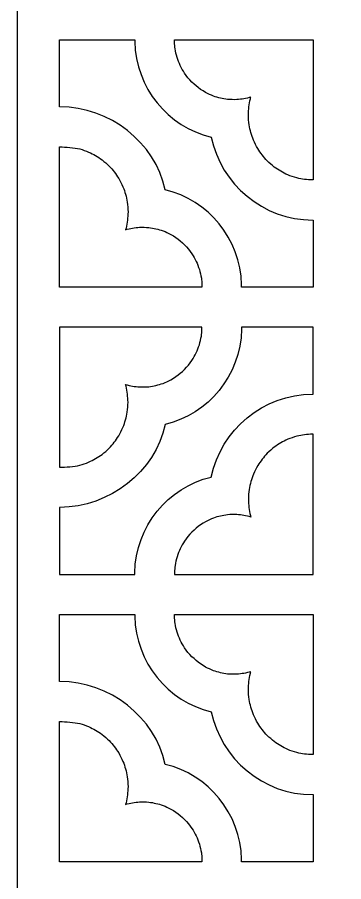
# Model space of a CAD drawing. Header units: centimetres. Extents: x -27 to -22.6, y -9 to 9.
# Drawn here: x -26.999 to -25.429, y 0.584 to 4.736 of the extents above; entities that cross this region are included whole.
import ezdxf

# ---------------------------------------------------------------- set-up
doc = ezdxf.new("R2010")
doc.units = ezdxf.units.CM
doc.header["$MEASUREMENT"] = 0
doc.layers.add('layer 1', color=7, linetype='Continuous')

msp = doc.modelspace()

# ---------------------------------------------------------------- linework, layer by layer
at = {"layer": 'layer 1', "color": 250, "lineweight": 30}
for points, knots in [([(-26.99914, 9.00078), (-26.99914, 9.00078), (-22.57268, 9.00078), (-22.57268, 9.00078), (-22.57268, 9.00078), (-22.57268, 9.00078), (-22.57268, -9.00021), (-22.57268, -9.00021), (-22.57268, -9.00021), (-22.57268, -9.00021), (-26.99914, -9.00021), (-26.99914, -9.00021), (-26.99914, -9.00021), (-26.99914, -9.00021), (-26.99914, 9.00078), (-26.99914, 9.00078)], [0, 0, 0, 0, 0.2, 0.2, 0.2, 0.2, 0.4, 0.4, 0.4, 0.4, 0.6, 0.6, 0.6, 0.6, 1, 1, 1, 1]), ([(-25.92025, 3.43991), (-25.92025, 3.43991), (-25.57639, 3.43991), (-25.57639, 3.43991), (-25.57639, 3.43991), (-25.57639, 3.43991), (-25.57639, 3.76186), (-25.57639, 3.76186), (-25.57639, 3.76186), (-25.57758, 3.76186), (-25.57837, 3.76186), (-25.5785, 3.76186), (-25.5785, 3.76186), (-25.81745, 3.76186), (-26.01811, 3.93295), (-26.0668, 4.16012), (-26.0668, 4.16012), (-26.27417, 4.20938), (-26.43001, 4.39642), (-26.43392, 4.61979), (-26.43392, 4.61979), (-26.43394, 4.62088), (-26.43396, 4.62408), (-26.43397, 4.62762), (-26.43397, 4.62762), (-26.43397, 4.62762), (-26.79655, 4.62762), (-26.79655, 4.62762), (-26.79655, 4.62762), (-26.79655, 4.62762), (-26.79655, 4.30563), (-26.79655, 4.30563), (-26.79655, 4.30563), (-26.79548, 4.30563), (-26.79466, 4.30563), (-26.79445, 4.30563), (-26.79445, 4.30563), (-26.5555, 4.30563), (-26.3361, 4.13455), (-26.28742, 3.90737), (-26.28742, 3.90737), (-26.08091, 3.85832), (-25.92551, 3.67264), (-25.92035, 3.45052), (-25.92035, 3.45052), (-25.92031, 3.44874), (-25.92028, 3.44432), (-25.92025, 3.43991)], [0, 0, 0, 0, 0.0769231, 0.0769231, 0.0769231, 0.0769231, 0.1538462, 0.1538462, 0.1538462, 0.1538462, 0.2307692, 0.2307692, 0.2307692, 0.2307692, 0.3076923, 0.3076923, 0.3076923, 0.3076923, 0.3846154, 0.3846154, 0.3846154, 0.3846154, 0.4615385, 0.4615385, 0.4615385, 0.4615385, 0.5384615, 0.5384615, 0.5384615, 0.5384615, 0.6153846, 0.6153846, 0.6153846, 0.6153846, 0.6923077, 0.6923077, 0.6923077, 0.6923077, 0.7692308, 0.7692308, 0.7692308, 0.7692308, 0.8461538, 0.8461538, 0.8461538, 0.8461538, 1, 1, 1, 1]), ([(-26.24316, 4.62762), (-26.24313, 4.62306), (-26.24307, 4.61863), (-26.24301, 4.61693), (-26.24301, 4.61693), (-26.24262, 4.60629), (-26.24173, 4.5956), (-26.24032, 4.5845), (-26.24032, 4.5845), (-26.2378, 4.57028), (-26.23473, 4.55686), (-26.23081, 4.54297), (-26.23081, 4.54297), (-26.22158, 4.51547), (-26.21039, 4.49206), (-26.19487, 4.46762), (-26.19487, 4.46762), (-26.19487, 4.46762), (-26.17833, 4.44529), (-26.17833, 4.44529), (-26.17833, 4.44529), (-26.1531, 4.41587), (-26.12703, 4.39408), (-26.09365, 4.37464), (-26.09365, 4.37464), (-26.08116, 4.36816), (-26.06893, 4.36256), (-26.05587, 4.35734), (-26.05587, 4.35734), (-26.0329, 4.34945), (-26.01146, 4.34448), (-25.9874, 4.34137), (-25.9874, 4.34137), (-25.97254, 4.34022), (-25.95836, 4.33987), (-25.94346, 4.34025), (-25.94346, 4.34025), (-25.91979, 4.34208), (-25.89854, 4.3458), (-25.8758, 4.35222), (-25.8758, 4.35222), (-25.87655, 4.34973), (-25.87728, 4.34723), (-25.87799, 4.3447), (-25.87799, 4.3447), (-25.88404, 4.31829), (-25.88703, 4.29396), (-25.88772, 4.26686), (-25.88772, 4.26686), (-25.88731, 4.25071), (-25.88617, 4.23536), (-25.88415, 4.21932), (-25.88415, 4.21932), (-25.87953, 4.19335), (-25.87307, 4.1703), (-25.86346, 4.14575), (-25.86346, 4.14575), (-25.85719, 4.13176), (-25.85056, 4.1187), (-25.84297, 4.10539), (-25.84297, 4.10539), (-25.8291, 4.08356), (-25.81459, 4.0649), (-25.79687, 4.04613), (-25.79687, 4.04613), (-25.7859, 4.03555), (-25.77492, 4.02593), (-25.763, 4.01646), (-25.763, 4.01646), (-25.74206, 4.00139), (-25.72173, 3.98954), (-25.69831, 3.97882), (-25.69831, 3.97882), (-25.68407, 3.97312), (-25.67022, 3.96837), (-25.6555, 3.96413), (-25.6555, 3.96413), (-25.62938, 3.95801), (-25.6053, 3.95499), (-25.5785, 3.9543), (-25.5785, 3.9543), (-25.57837, 3.9543), (-25.57759, 3.95431), (-25.57639, 3.95431), (-25.57639, 3.95431), (-25.57639, 3.95431), (-25.57639, 4.62762), (-25.57639, 4.62762), (-25.57639, 4.62762), (-25.57639, 4.62762), (-26.24316, 4.62762), (-26.24316, 4.62762)], [0, 0, 0, 0, 0.0416667, 0.0416667, 0.0416667, 0.0416667, 0.0833333, 0.0833333, 0.0833333, 0.0833333, 0.125, 0.125, 0.125, 0.125, 0.1666667, 0.1666667, 0.1666667, 0.1666667, 0.2083333, 0.2083333, 0.2083333, 0.2083333, 0.25, 0.25, 0.25, 0.25, 0.2916667, 0.2916667, 0.2916667, 0.2916667, 0.3333333, 0.3333333, 0.3333333, 0.3333333, 0.375, 0.375, 0.375, 0.375, 0.4166667, 0.4166667, 0.4166667, 0.4166667, 0.4583333, 0.4583333, 0.4583333, 0.4583333, 0.5, 0.5, 0.5, 0.5, 0.5416667, 0.5416667, 0.5416667, 0.5416667, 0.5833333, 0.5833333, 0.5833333, 0.5833333, 0.625, 0.625, 0.625, 0.625, 0.6666667, 0.6666667, 0.6666667, 0.6666667, 0.7083333, 0.7083333, 0.7083333, 0.7083333, 0.75, 0.75, 0.75, 0.75, 0.7916667, 0.7916667, 0.7916667, 0.7916667, 0.8333333, 0.8333333, 0.8333333, 0.8333333, 0.875, 0.875, 0.875, 0.875, 0.9166667, 0.9166667, 0.9166667, 0.9166667, 1, 1, 1, 1]), ([(-26.79655, 3.43991), (-26.79655, 3.43991), (-26.11106, 3.43991), (-26.11106, 3.43991), (-26.11106, 3.43991), (-26.11112, 3.44519), (-26.1112, 3.45078), (-26.11131, 3.45322), (-26.11131, 3.45322), (-26.11175, 3.46299), (-26.1126, 3.47282), (-26.11389, 3.48299), (-26.11389, 3.48299), (-26.11641, 3.49721), (-26.11948, 3.51063), (-26.1234, 3.52453), (-26.1234, 3.52453), (-26.13263, 3.55202), (-26.14382, 3.57543), (-26.15934, 3.59987), (-26.15934, 3.59987), (-26.15934, 3.59987), (-26.17588, 3.6222), (-26.17588, 3.6222), (-26.17588, 3.6222), (-26.20111, 3.65162), (-26.22718, 3.67341), (-26.26056, 3.69285), (-26.26056, 3.69285), (-26.27305, 3.69933), (-26.28528, 3.70493), (-26.29834, 3.71015), (-26.29834, 3.71015), (-26.32131, 3.71804), (-26.34275, 3.72301), (-26.36681, 3.72612), (-26.36681, 3.72612), (-26.38167, 3.72727), (-26.39585, 3.72762), (-26.41075, 3.72724), (-26.41075, 3.72724), (-26.43442, 3.72541), (-26.45567, 3.72169), (-26.47841, 3.71527), (-26.47841, 3.71527), (-26.47767, 3.71776), (-26.47693, 3.72026), (-26.47622, 3.72279), (-26.47622, 3.72279), (-26.47017, 3.7492), (-26.46718, 3.77353), (-26.4665, 3.80063), (-26.4665, 3.80063), (-26.4669, 3.81678), (-26.46804, 3.83213), (-26.47007, 3.84817), (-26.47007, 3.84817), (-26.47468, 3.87415), (-26.48114, 3.89719), (-26.49075, 3.92174), (-26.49075, 3.92174), (-26.49702, 3.93573), (-26.50366, 3.9488), (-26.51124, 3.9621), (-26.51124, 3.9621), (-26.52511, 3.98393), (-26.53963, 4.00259), (-26.55734, 4.02136), (-26.55734, 4.02136), (-26.56831, 4.03194), (-26.57929, 4.04156), (-26.59121, 4.05103), (-26.59121, 4.05103), (-26.61215, 4.06611), (-26.63248, 4.07795), (-26.6559, 4.08868), (-26.6559, 4.08868), (-26.67014, 4.09437), (-26.68399, 4.09912), (-26.69871, 4.10336), (-26.69871, 4.10336), (-26.72484, 4.10948), (-26.76765, 4.1125), (-26.79445, 4.11319), (-26.79445, 4.11319), (-26.79466, 4.11318), (-26.79548, 4.11318), (-26.79655, 4.11317), (-26.79655, 4.11317), (-26.79655, 4.11317), (-26.79655, 3.43991), (-26.79655, 3.43991)], [0, 0, 0, 0, 0.0416667, 0.0416667, 0.0416667, 0.0416667, 0.0833333, 0.0833333, 0.0833333, 0.0833333, 0.125, 0.125, 0.125, 0.125, 0.1666667, 0.1666667, 0.1666667, 0.1666667, 0.2083333, 0.2083333, 0.2083333, 0.2083333, 0.25, 0.25, 0.25, 0.25, 0.2916667, 0.2916667, 0.2916667, 0.2916667, 0.3333333, 0.3333333, 0.3333333, 0.3333333, 0.375, 0.375, 0.375, 0.375, 0.4166667, 0.4166667, 0.4166667, 0.4166667, 0.4583333, 0.4583333, 0.4583333, 0.4583333, 0.5, 0.5, 0.5, 0.5, 0.5416667, 0.5416667, 0.5416667, 0.5416667, 0.5833333, 0.5833333, 0.5833333, 0.5833333, 0.625, 0.625, 0.625, 0.625, 0.6666667, 0.6666667, 0.6666667, 0.6666667, 0.7083333, 0.7083333, 0.7083333, 0.7083333, 0.75, 0.75, 0.75, 0.75, 0.7916667, 0.7916667, 0.7916667, 0.7916667, 0.8333333, 0.8333333, 0.8333333, 0.8333333, 0.875, 0.875, 0.875, 0.875, 0.9166667, 0.9166667, 0.9166667, 0.9166667, 1, 1, 1, 1]), ([(-26.79655, 3.24753), (-26.79655, 3.24753), (-26.11106, 3.24753), (-26.11106, 3.24753), (-26.11106, 3.24753), (-26.11112, 3.24225), (-26.1112, 3.23666), (-26.11131, 3.23422), (-26.11131, 3.23422), (-26.11175, 3.22446), (-26.1126, 3.21463), (-26.11389, 3.20445), (-26.11389, 3.20445), (-26.11641, 3.19023), (-26.11948, 3.17682), (-26.1234, 3.16292), (-26.1234, 3.16292), (-26.13263, 3.13542), (-26.14382, 3.11201), (-26.15934, 3.08758), (-26.15934, 3.08758), (-26.15934, 3.08758), (-26.17588, 3.06525), (-26.17588, 3.06525), (-26.17588, 3.06525), (-26.20111, 3.03582), (-26.22718, 3.01404), (-26.26056, 2.9946), (-26.26056, 2.9946), (-26.27305, 2.98811), (-26.28528, 2.98251), (-26.29834, 2.97729), (-26.29834, 2.97729), (-26.32131, 2.96941), (-26.34275, 2.96443), (-26.36681, 2.96132), (-26.36681, 2.96132), (-26.38167, 2.96018), (-26.39585, 2.95982), (-26.41075, 2.96021), (-26.41075, 2.96021), (-26.43442, 2.96204), (-26.45567, 2.96576), (-26.47841, 2.97217), (-26.47841, 2.97217), (-26.47767, 2.96969), (-26.47693, 2.96718), (-26.47622, 2.96465), (-26.47622, 2.96465), (-26.47017, 2.93825), (-26.46718, 2.91392), (-26.4665, 2.88681), (-26.4665, 2.88681), (-26.4669, 2.87066), (-26.46804, 2.85531), (-26.47007, 2.83928), (-26.47007, 2.83928), (-26.47468, 2.8133), (-26.48114, 2.79025), (-26.49075, 2.7657), (-26.49075, 2.7657), (-26.49702, 2.75172), (-26.50366, 2.73865), (-26.51124, 2.72534), (-26.51124, 2.72534), (-26.52511, 2.70351), (-26.53963, 2.68486), (-26.55734, 2.66608), (-26.55734, 2.66608), (-26.56831, 2.65551), (-26.57929, 2.64589), (-26.59121, 2.63641), (-26.59121, 2.63641), (-26.61215, 2.62134), (-26.63248, 2.6095), (-26.6559, 2.59877), (-26.6559, 2.59877), (-26.67014, 2.59308), (-26.68399, 2.58833), (-26.69871, 2.58409), (-26.69871, 2.58409), (-26.72484, 2.57797), (-26.76765, 2.57495), (-26.79445, 2.57426), (-26.79445, 2.57426), (-26.79466, 2.57426), (-26.79548, 2.57427), (-26.79655, 2.57427), (-26.79655, 2.57427), (-26.79655, 2.57427), (-26.79655, 3.24753), (-26.79655, 3.24753)], [0, 0, 0, 0, 0.0416667, 0.0416667, 0.0416667, 0.0416667, 0.0833333, 0.0833333, 0.0833333, 0.0833333, 0.125, 0.125, 0.125, 0.125, 0.1666667, 0.1666667, 0.1666667, 0.1666667, 0.2083333, 0.2083333, 0.2083333, 0.2083333, 0.25, 0.25, 0.25, 0.25, 0.2916667, 0.2916667, 0.2916667, 0.2916667, 0.3333333, 0.3333333, 0.3333333, 0.3333333, 0.375, 0.375, 0.375, 0.375, 0.4166667, 0.4166667, 0.4166667, 0.4166667, 0.4583333, 0.4583333, 0.4583333, 0.4583333, 0.5, 0.5, 0.5, 0.5, 0.5416667, 0.5416667, 0.5416667, 0.5416667, 0.5833333, 0.5833333, 0.5833333, 0.5833333, 0.625, 0.625, 0.625, 0.625, 0.6666667, 0.6666667, 0.6666667, 0.6666667, 0.7083333, 0.7083333, 0.7083333, 0.7083333, 0.75, 0.75, 0.75, 0.75, 0.7916667, 0.7916667, 0.7916667, 0.7916667, 0.8333333, 0.8333333, 0.8333333, 0.8333333, 0.875, 0.875, 0.875, 0.875, 0.9166667, 0.9166667, 0.9166667, 0.9166667, 1, 1, 1, 1]), ([(-25.92025, 3.24753), (-25.92025, 3.24753), (-25.57639, 3.24753), (-25.57639, 3.24753), (-25.57639, 3.24753), (-25.57639, 3.24753), (-25.57639, 2.92558), (-25.57639, 2.92558), (-25.57639, 2.92558), (-25.57758, 2.92558), (-25.57837, 2.92559), (-25.5785, 2.92559), (-25.5785, 2.92559), (-25.81745, 2.92559), (-26.01811, 2.7545), (-26.0668, 2.52732), (-26.0668, 2.52732), (-26.27417, 2.47806), (-26.43001, 2.29102), (-26.43392, 2.06766), (-26.43392, 2.06766), (-26.43394, 2.06657), (-26.43396, 2.06337), (-26.43397, 2.05983), (-26.43397, 2.05983), (-26.43397, 2.05983), (-26.79655, 2.05983), (-26.79655, 2.05983), (-26.79655, 2.05983), (-26.79655, 2.05983), (-26.79655, 2.38182), (-26.79655, 2.38182), (-26.79655, 2.38182), (-26.79548, 2.38182), (-26.79466, 2.38181), (-26.79445, 2.38181), (-26.79445, 2.38181), (-26.5555, 2.38181), (-26.3361, 2.5529), (-26.28742, 2.78008), (-26.28742, 2.78008), (-26.08091, 2.82913), (-25.92551, 3.0148), (-25.92035, 3.23693), (-25.92035, 3.23693), (-25.92031, 3.2387), (-25.92028, 3.24312), (-25.92025, 3.24753)], [0, 0, 0, 0, 0.0769231, 0.0769231, 0.0769231, 0.0769231, 0.1538462, 0.1538462, 0.1538462, 0.1538462, 0.2307692, 0.2307692, 0.2307692, 0.2307692, 0.3076923, 0.3076923, 0.3076923, 0.3076923, 0.3846154, 0.3846154, 0.3846154, 0.3846154, 0.4615385, 0.4615385, 0.4615385, 0.4615385, 0.5384615, 0.5384615, 0.5384615, 0.5384615, 0.6153846, 0.6153846, 0.6153846, 0.6153846, 0.6923077, 0.6923077, 0.6923077, 0.6923077, 0.7692308, 0.7692308, 0.7692308, 0.7692308, 0.8461538, 0.8461538, 0.8461538, 0.8461538, 1, 1, 1, 1]), ([(-26.24316, 2.05983), (-26.24313, 2.06438), (-26.24307, 2.06882), (-26.24301, 2.07052), (-26.24301, 2.07052), (-26.24262, 2.08116), (-26.24173, 2.09184), (-26.24032, 2.10295), (-26.24032, 2.10295), (-26.2378, 2.11716), (-26.23473, 2.13058), (-26.23081, 2.14448), (-26.23081, 2.14448), (-26.22158, 2.17198), (-26.21039, 2.19539), (-26.19487, 2.21982), (-26.19487, 2.21982), (-26.19487, 2.21982), (-26.17833, 2.24215), (-26.17833, 2.24215), (-26.17833, 2.24215), (-26.1531, 2.27158), (-26.12703, 2.29336), (-26.09365, 2.3128), (-26.09365, 2.3128), (-26.08116, 2.31929), (-26.06893, 2.32489), (-26.05587, 2.33011), (-26.05587, 2.33011), (-26.0329, 2.33799), (-26.01146, 2.34297), (-25.9874, 2.34607), (-25.9874, 2.34607), (-25.97254, 2.34722), (-25.95836, 2.34758), (-25.94346, 2.34719), (-25.94346, 2.34719), (-25.91979, 2.34536), (-25.89854, 2.34164), (-25.8758, 2.33523), (-25.8758, 2.33523), (-25.87655, 2.33771), (-25.87728, 2.34022), (-25.87799, 2.34275), (-25.87799, 2.34275), (-25.88404, 2.36915), (-25.88703, 2.39348), (-25.88772, 2.42059), (-25.88772, 2.42059), (-25.88731, 2.43674), (-25.88617, 2.45209), (-25.88415, 2.46812), (-25.88415, 2.46812), (-25.87953, 2.4941), (-25.87307, 2.51715), (-25.86346, 2.5417), (-25.86346, 2.5417), (-25.85719, 2.55568), (-25.85056, 2.56875), (-25.84297, 2.58206), (-25.84297, 2.58206), (-25.8291, 2.60389), (-25.81459, 2.62254), (-25.79687, 2.64132), (-25.79687, 2.64132), (-25.7859, 2.65189), (-25.77492, 2.66151), (-25.763, 2.67099), (-25.763, 2.67099), (-25.74206, 2.68606), (-25.72173, 2.6979), (-25.69831, 2.70863), (-25.69831, 2.70863), (-25.68407, 2.71432), (-25.67022, 2.71907), (-25.6555, 2.72331), (-25.6555, 2.72331), (-25.62938, 2.72944), (-25.6053, 2.73245), (-25.5785, 2.73314), (-25.5785, 2.73314), (-25.57837, 2.73314), (-25.57759, 2.73314), (-25.57639, 2.73313), (-25.57639, 2.73313), (-25.57639, 2.73313), (-25.57639, 2.05983), (-25.57639, 2.05983), (-25.57639, 2.05983), (-25.57639, 2.05983), (-26.24316, 2.05983), (-26.24316, 2.05983)], [0, 0, 0, 0, 0.0416667, 0.0416667, 0.0416667, 0.0416667, 0.0833333, 0.0833333, 0.0833333, 0.0833333, 0.125, 0.125, 0.125, 0.125, 0.1666667, 0.1666667, 0.1666667, 0.1666667, 0.2083333, 0.2083333, 0.2083333, 0.2083333, 0.25, 0.25, 0.25, 0.25, 0.2916667, 0.2916667, 0.2916667, 0.2916667, 0.3333333, 0.3333333, 0.3333333, 0.3333333, 0.375, 0.375, 0.375, 0.375, 0.4166667, 0.4166667, 0.4166667, 0.4166667, 0.4583333, 0.4583333, 0.4583333, 0.4583333, 0.5, 0.5, 0.5, 0.5, 0.5416667, 0.5416667, 0.5416667, 0.5416667, 0.5833333, 0.5833333, 0.5833333, 0.5833333, 0.625, 0.625, 0.625, 0.625, 0.6666667, 0.6666667, 0.6666667, 0.6666667, 0.7083333, 0.7083333, 0.7083333, 0.7083333, 0.75, 0.75, 0.75, 0.75, 0.7916667, 0.7916667, 0.7916667, 0.7916667, 0.8333333, 0.8333333, 0.8333333, 0.8333333, 0.875, 0.875, 0.875, 0.875, 0.9166667, 0.9166667, 0.9166667, 0.9166667, 1, 1, 1, 1]), ([(-25.92025, 0.67974), (-25.92025, 0.67974), (-25.57639, 0.67974), (-25.57639, 0.67974), (-25.57639, 0.67974), (-25.57639, 0.67974), (-25.57639, 1.00168), (-25.57639, 1.00168), (-25.57639, 1.00168), (-25.57758, 1.00168), (-25.57837, 1.00168), (-25.5785, 1.00168), (-25.5785, 1.00168), (-25.81745, 1.00168), (-26.01811, 1.17277), (-26.0668, 1.39995), (-26.0668, 1.39995), (-26.27417, 1.4492), (-26.43001, 1.63624), (-26.43392, 1.85961), (-26.43392, 1.85961), (-26.43394, 1.8607), (-26.43396, 1.8639), (-26.43397, 1.86744), (-26.43397, 1.86744), (-26.43397, 1.86744), (-26.79655, 1.86744), (-26.79655, 1.86744), (-26.79655, 1.86744), (-26.79655, 1.86744), (-26.79655, 1.54545), (-26.79655, 1.54545), (-26.79655, 1.54545), (-26.79548, 1.54545), (-26.79466, 1.54546), (-26.79445, 1.54546), (-26.79445, 1.54546), (-26.5555, 1.54546), (-26.3361, 1.37437), (-26.28742, 1.14719), (-26.28742, 1.14719), (-26.08091, 1.09814), (-25.92551, 0.91246), (-25.92035, 0.69034), (-25.92035, 0.69034), (-25.92031, 0.68857), (-25.92028, 0.68414), (-25.92025, 0.67974)], [0, 0, 0, 0, 0.0769231, 0.0769231, 0.0769231, 0.0769231, 0.1538462, 0.1538462, 0.1538462, 0.1538462, 0.2307692, 0.2307692, 0.2307692, 0.2307692, 0.3076923, 0.3076923, 0.3076923, 0.3076923, 0.3846154, 0.3846154, 0.3846154, 0.3846154, 0.4615385, 0.4615385, 0.4615385, 0.4615385, 0.5384615, 0.5384615, 0.5384615, 0.5384615, 0.6153846, 0.6153846, 0.6153846, 0.6153846, 0.6923077, 0.6923077, 0.6923077, 0.6923077, 0.7692308, 0.7692308, 0.7692308, 0.7692308, 0.8461538, 0.8461538, 0.8461538, 0.8461538, 1, 1, 1, 1]), ([(-26.24316, 1.86744), (-26.24313, 1.86289), (-26.24307, 1.85845), (-26.24301, 1.85675), (-26.24301, 1.85675), (-26.24262, 1.84611), (-26.24173, 1.83542), (-26.24032, 1.82432), (-26.24032, 1.82432), (-26.2378, 1.8101), (-26.23473, 1.79668), (-26.23081, 1.78279), (-26.23081, 1.78279), (-26.22158, 1.75529), (-26.21039, 1.73188), (-26.19487, 1.70745), (-26.19487, 1.70745), (-26.19487, 1.70745), (-26.17833, 1.68511), (-26.17833, 1.68511), (-26.17833, 1.68511), (-26.1531, 1.65569), (-26.12703, 1.6339), (-26.09365, 1.61447), (-26.09365, 1.61447), (-26.08116, 1.60798), (-26.06893, 1.60238), (-26.05587, 1.59716), (-26.05587, 1.59716), (-26.0329, 1.58927), (-26.01146, 1.5843), (-25.9874, 1.58119), (-25.9874, 1.58119), (-25.97254, 1.58004), (-25.95836, 1.57969), (-25.94346, 1.58008), (-25.94346, 1.58008), (-25.91979, 1.5819), (-25.89854, 1.58563), (-25.8758, 1.59204), (-25.8758, 1.59204), (-25.87655, 1.58955), (-25.87728, 1.58705), (-25.87799, 1.58452), (-25.87799, 1.58452), (-25.88404, 1.55811), (-25.88703, 1.53378), (-25.88772, 1.50668), (-25.88772, 1.50668), (-25.88731, 1.49053), (-25.88617, 1.47518), (-25.88415, 1.45915), (-25.88415, 1.45915), (-25.87953, 1.43317), (-25.87307, 1.41012), (-25.86346, 1.38557), (-25.86346, 1.38557), (-25.85719, 1.37159), (-25.85056, 1.35852), (-25.84297, 1.34521), (-25.84297, 1.34521), (-25.8291, 1.32338), (-25.81459, 1.30473), (-25.79687, 1.28595), (-25.79687, 1.28595), (-25.7859, 1.27537), (-25.77492, 1.26576), (-25.763, 1.25628), (-25.763, 1.25628), (-25.74206, 1.24121), (-25.72173, 1.22937), (-25.69831, 1.21864), (-25.69831, 1.21864), (-25.68407, 1.21294), (-25.67022, 1.2082), (-25.6555, 1.20395), (-25.6555, 1.20395), (-25.62938, 1.19783), (-25.6053, 1.19481), (-25.5785, 1.19412), (-25.5785, 1.19412), (-25.57837, 1.19413), (-25.57759, 1.19413), (-25.57639, 1.19413), (-25.57639, 1.19413), (-25.57639, 1.19413), (-25.57639, 1.86744), (-25.57639, 1.86744), (-25.57639, 1.86744), (-25.57639, 1.86744), (-26.24316, 1.86744), (-26.24316, 1.86744)], [0, 0, 0, 0, 0.0416667, 0.0416667, 0.0416667, 0.0416667, 0.0833333, 0.0833333, 0.0833333, 0.0833333, 0.125, 0.125, 0.125, 0.125, 0.1666667, 0.1666667, 0.1666667, 0.1666667, 0.2083333, 0.2083333, 0.2083333, 0.2083333, 0.25, 0.25, 0.25, 0.25, 0.2916667, 0.2916667, 0.2916667, 0.2916667, 0.3333333, 0.3333333, 0.3333333, 0.3333333, 0.375, 0.375, 0.375, 0.375, 0.4166667, 0.4166667, 0.4166667, 0.4166667, 0.4583333, 0.4583333, 0.4583333, 0.4583333, 0.5, 0.5, 0.5, 0.5, 0.5416667, 0.5416667, 0.5416667, 0.5416667, 0.5833333, 0.5833333, 0.5833333, 0.5833333, 0.625, 0.625, 0.625, 0.625, 0.6666667, 0.6666667, 0.6666667, 0.6666667, 0.7083333, 0.7083333, 0.7083333, 0.7083333, 0.75, 0.75, 0.75, 0.75, 0.7916667, 0.7916667, 0.7916667, 0.7916667, 0.8333333, 0.8333333, 0.8333333, 0.8333333, 0.875, 0.875, 0.875, 0.875, 0.9166667, 0.9166667, 0.9166667, 0.9166667, 1, 1, 1, 1]), ([(-26.79655, 0.67974), (-26.79655, 0.67974), (-26.11106, 0.67974), (-26.11106, 0.67974), (-26.11106, 0.67974), (-26.11112, 0.68501), (-26.1112, 0.6906), (-26.11131, 0.69304), (-26.11131, 0.69304), (-26.11175, 0.70281), (-26.1126, 0.71264), (-26.11389, 0.72282), (-26.11389, 0.72282), (-26.11641, 0.73703), (-26.11948, 0.75045), (-26.1234, 0.76435), (-26.1234, 0.76435), (-26.13263, 0.79185), (-26.14382, 0.81525), (-26.15934, 0.83969), (-26.15934, 0.83969), (-26.15934, 0.83969), (-26.17588, 0.86202), (-26.17588, 0.86202), (-26.17588, 0.86202), (-26.20111, 0.89144), (-26.22718, 0.91323), (-26.26056, 0.93267), (-26.26056, 0.93267), (-26.27305, 0.93915), (-26.28528, 0.94475), (-26.29834, 0.94997), (-26.29834, 0.94997), (-26.32131, 0.95786), (-26.34275, 0.96284), (-26.36681, 0.96594), (-26.36681, 0.96594), (-26.38167, 0.96709), (-26.39585, 0.96744), (-26.41075, 0.96706), (-26.41075, 0.96706), (-26.43442, 0.96523), (-26.45567, 0.96151), (-26.47841, 0.9551), (-26.47841, 0.9551), (-26.47767, 0.95758), (-26.47693, 0.96009), (-26.47622, 0.96262), (-26.47622, 0.96262), (-26.47017, 0.98902), (-26.46718, 1.01335), (-26.4665, 1.04045), (-26.4665, 1.04045), (-26.4669, 1.05661), (-26.46804, 1.07196), (-26.47007, 1.08799), (-26.47007, 1.08799), (-26.47468, 1.11397), (-26.48114, 1.13702), (-26.49075, 1.16156), (-26.49075, 1.16156), (-26.49702, 1.17555), (-26.50366, 1.18862), (-26.51124, 1.20193), (-26.51124, 1.20193), (-26.52511, 1.22376), (-26.53963, 1.24241), (-26.55734, 1.26119), (-26.55734, 1.26119), (-26.56831, 1.27176), (-26.57929, 1.28138), (-26.59121, 1.29085), (-26.59121, 1.29085), (-26.61215, 1.30593), (-26.63248, 1.31777), (-26.6559, 1.3285), (-26.6559, 1.3285), (-26.67014, 1.33419), (-26.68399, 1.33894), (-26.69871, 1.34318), (-26.69871, 1.34318), (-26.72484, 1.3493), (-26.76765, 1.35232), (-26.79445, 1.35301), (-26.79445, 1.35301), (-26.79466, 1.35301), (-26.79548, 1.353), (-26.79655, 1.35299), (-26.79655, 1.35299), (-26.79655, 1.35299), (-26.79655, 0.67974), (-26.79655, 0.67974)], [0, 0, 0, 0, 0.0416667, 0.0416667, 0.0416667, 0.0416667, 0.0833333, 0.0833333, 0.0833333, 0.0833333, 0.125, 0.125, 0.125, 0.125, 0.1666667, 0.1666667, 0.1666667, 0.1666667, 0.2083333, 0.2083333, 0.2083333, 0.2083333, 0.25, 0.25, 0.25, 0.25, 0.2916667, 0.2916667, 0.2916667, 0.2916667, 0.3333333, 0.3333333, 0.3333333, 0.3333333, 0.375, 0.375, 0.375, 0.375, 0.4166667, 0.4166667, 0.4166667, 0.4166667, 0.4583333, 0.4583333, 0.4583333, 0.4583333, 0.5, 0.5, 0.5, 0.5, 0.5416667, 0.5416667, 0.5416667, 0.5416667, 0.5833333, 0.5833333, 0.5833333, 0.5833333, 0.625, 0.625, 0.625, 0.625, 0.6666667, 0.6666667, 0.6666667, 0.6666667, 0.7083333, 0.7083333, 0.7083333, 0.7083333, 0.75, 0.75, 0.75, 0.75, 0.7916667, 0.7916667, 0.7916667, 0.7916667, 0.8333333, 0.8333333, 0.8333333, 0.8333333, 0.875, 0.875, 0.875, 0.875, 0.9166667, 0.9166667, 0.9166667, 0.9166667, 1, 1, 1, 1])]:
    msp.add_open_spline(points, degree=3, knots=knots, dxfattribs=at)

doc.saveas('drawing.dxf')
